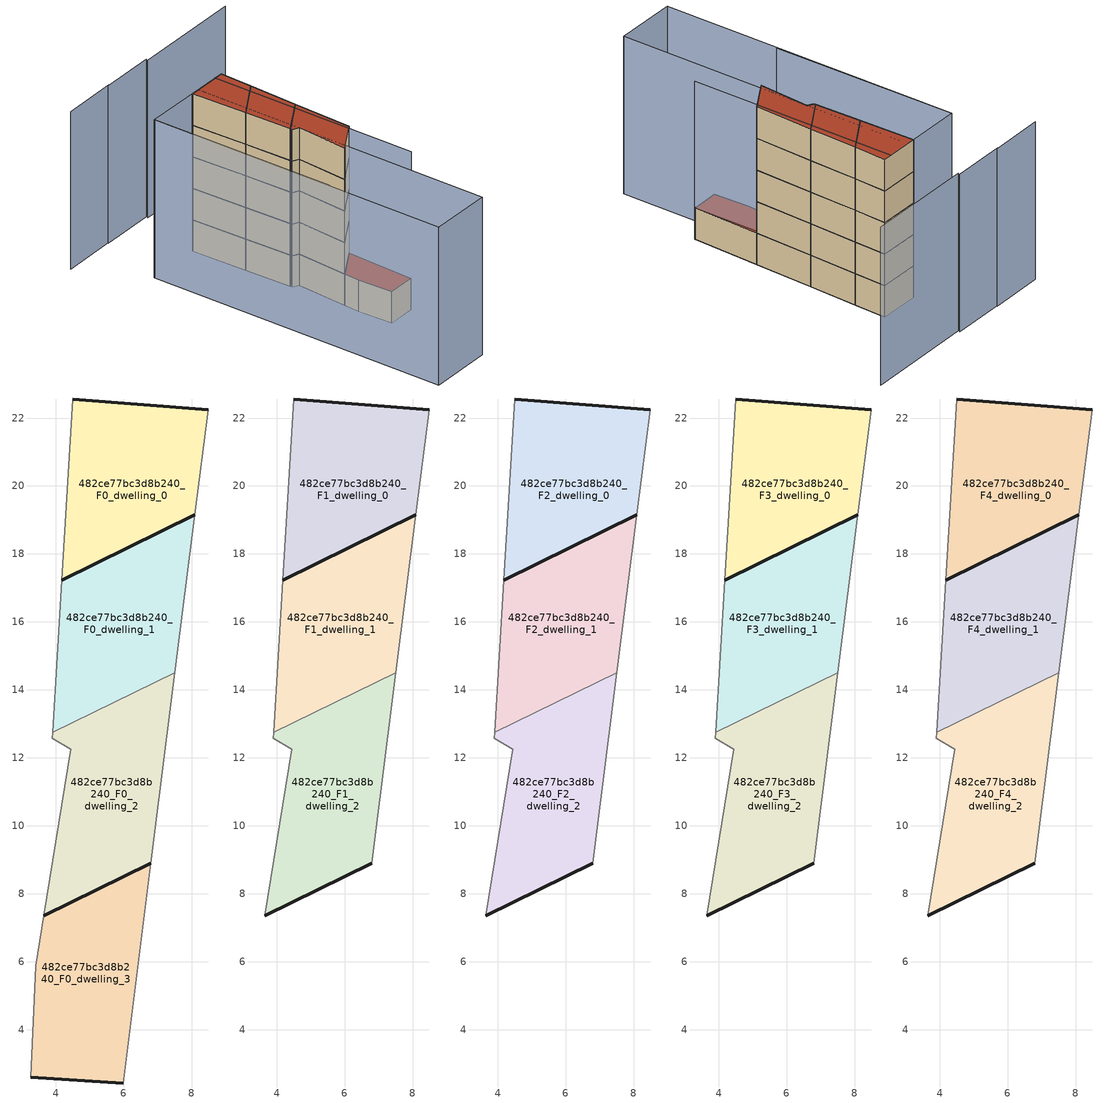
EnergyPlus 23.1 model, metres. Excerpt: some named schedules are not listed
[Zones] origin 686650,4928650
482ce77bc3d8b240_F0_dwelling_0
 floor ground (EU_floor_Construction): 8.09,19.15 8.48,22.25 4.5,22.56 4.18,17.23 z0
 wall outside (EU_wall_Construction): 4.5,22.56 8.48,22.25 / 8.09,19.15 4.18,17.23 z0:3
 wall adiabatic (EU_wall_Construction): 4.18,17.23 4.5,22.56 / 8.48,22.25 8.09,19.15 z0:3
482ce77bc3d8b240_F0_dwelling_1
 floor ground (EU_floor_Construction): 7.51,14.51 8.09,19.15 4.18,17.23 3.91,12.75 z0
 wall outside (EU_wall_Construction): 4.18,17.23 8.09,19.15 z0:3
 wall adiabatic (EU_wall_Construction): 3.91,12.75 4.18,17.23 / 8.09,19.15 7.51,14.51 z0:3
 wall to 482ce77bc3d8b240_F0_dwelling_2 (EU_wall_Construction): 7.51,14.51 3.9,12.75 z0:3
482ce77bc3d8b240_F0_dwelling_2
 floor ground (EU_floor_Construction): 6.8,8.9 7.51,14.51 3.91,12.75 3.89,12.57 4.44,12.25 3.64,7.35 z0
 wall outside (EU_wall_Construction): 6.8,8.9 3.64,7.35 z0:3
 wall adiabatic (EU_wall_Construction): 7.51,14.51 6.8,8.9 / 3.64,7.35 4.44,12.25 3.89,12.57 3.91,12.75 z0:3
482ce77bc3d8b240_F0_dwelling_3
 floor ground (EU_floor_Construction): 5.99,2.43 6.8,8.9 3.64,7.35 3.4,5.88 3.27,2.61 z0
 wall outside (EU_wall_Construction): 5.99,2.43 3.27,2.61 / 3.64,7.35 6.8,8.9 z0:3
 wall adiabatic (EU_wall_Construction): 3.27,2.61 3.4,5.88 3.64,7.35 / 6.8,8.9 5.99,2.43 z0:3
 roof outside (EU_roof_Construction): 6.8,8.9 5.99,2.43 3.27,2.61 3.4,5.88 3.64,7.35 z3
482ce77bc3d8b240_F1_dwelling_0
 floor to 482ce77bc3d8b240_F0_dwelling_0 (EU_floor_Construction): 8.09,19.15 8.48,22.25 4.5,22.56 4.18,17.23 z3
 wall outside (EU_wall_Construction): 4.5,22.56 8.48,22.25 / 8.09,19.15 4.18,17.23 z3:6
 wall adiabatic (EU_wall_Construction): 4.18,17.23 4.5,22.56 / 8.48,22.25 8.09,19.15 z3:6
482ce77bc3d8b240_F1_dwelling_1
 floor to 482ce77bc3d8b240_F0_dwelling_1 (EU_floor_Construction): 7.51,14.51 8.09,19.15 4.18,17.23 3.9,12.75 z3
 wall outside (EU_wall_Construction): 4.18,17.23 8.09,19.15 z3:6
 wall adiabatic (EU_wall_Construction): 3.91,12.75 4.18,17.23 / 8.09,19.15 7.51,14.51 z3:6
 wall to 482ce77bc3d8b240_F1_dwelling_2 (EU_wall_Construction): 7.51,14.51 3.9,12.75 z3:6
482ce77bc3d8b240_F1_dwelling_2
 floor to 482ce77bc3d8b240_F0_dwelling_2 (EU_floor_Construction): 6.8,8.9 7.51,14.51 3.9,12.75 3.89,12.57 4.44,12.25 3.64,7.35 z3
 wall outside (EU_wall_Construction): 6.8,8.9 3.64,7.35 z3:6
 wall adiabatic (EU_wall_Construction): 7.51,14.51 6.8,8.9 / 3.64,7.35 4.44,12.25 3.89,12.57 3.91,12.75 z3:6
482ce77bc3d8b240_F2_dwelling_0
 floor to 482ce77bc3d8b240_F1_dwelling_0 (EU_floor_Construction): 8.09,19.15 8.48,22.25 4.5,22.56 4.18,17.23 z6
 wall outside (EU_wall_Construction): 4.5,22.56 8.48,22.25 / 8.09,19.15 4.18,17.23 z6:9
 wall adiabatic (EU_wall_Construction): 4.18,17.23 4.5,22.56 / 8.48,22.25 8.09,19.15 z6:9
482ce77bc3d8b240_F2_dwelling_1
 floor to 482ce77bc3d8b240_F1_dwelling_1 (EU_floor_Construction): 7.51,14.51 8.09,19.15 4.18,17.23 3.9,12.75 z6
 wall outside (EU_wall_Construction): 4.18,17.23 8.09,19.15 z6:9
 wall adiabatic (EU_wall_Construction): 3.91,12.75 4.18,17.23 / 8.09,19.15 7.51,14.51 z6:9
 wall to 482ce77bc3d8b240_F2_dwelling_2 (EU_wall_Construction): 7.51,14.51 3.9,12.75 z6:9
482ce77bc3d8b240_F2_dwelling_2
 floor to 482ce77bc3d8b240_F1_dwelling_2 (EU_floor_Construction): 6.8,8.9 7.51,14.51 3.9,12.75 3.89,12.57 4.44,12.25 3.64,7.35 z6
 wall outside (EU_wall_Construction): 6.8,8.9 3.64,7.35 z6:9
 wall adiabatic (EU_wall_Construction): 7.51,14.51 6.8,8.9 / 3.64,7.35 4.44,12.25 3.89,12.57 3.91,12.75 z6:9
482ce77bc3d8b240_F3_dwelling_0
 floor to 482ce77bc3d8b240_F2_dwelling_0 (EU_floor_Construction): 8.09,19.15 8.48,22.25 4.5,22.56 4.18,17.23 z9
 wall outside (EU_wall_Construction): 4.5,22.56 8.48,22.25 / 8.09,19.15 4.18,17.23 z9:12
 wall adiabatic (EU_wall_Construction): 4.18,17.23 4.5,22.56 / 8.48,22.25 8.09,19.15 z9:12
482ce77bc3d8b240_F3_dwelling_1
 floor to 482ce77bc3d8b240_F2_dwelling_1 (EU_floor_Construction): 7.51,14.51 8.09,19.15 4.18,17.23 3.9,12.75 z9
 wall outside (EU_wall_Construction): 4.18,17.23 8.09,19.15 z9:12
 wall adiabatic (EU_wall_Construction): 3.91,12.75 4.18,17.23 / 8.09,19.15 7.51,14.51 z9:12
 wall to 482ce77bc3d8b240_F3_dwelling_2 (EU_wall_Construction): 7.51,14.51 3.9,12.75 z9:12
482ce77bc3d8b240_F3_dwelling_2
 floor to 482ce77bc3d8b240_F2_dwelling_2 (EU_floor_Construction): 6.8,8.9 7.51,14.51 3.9,12.75 3.89,12.57 4.44,12.25 3.64,7.35 z9
 wall outside (EU_wall_Construction): 6.8,8.9 3.64,7.35 z9:12
 wall adiabatic (EU_wall_Construction): 7.51,14.51 6.8,8.9 / 3.64,7.35 4.44,12.25 3.89,12.57 3.91,12.75 z9:12
482ce77bc3d8b240_F4_dwelling_0
 floor to 482ce77bc3d8b240_F3_dwelling_0 (EU_floor_Construction): 8.09,19.15 8.48,22.25 4.5,22.56 4.18,17.23 z12
 wall outside (EU_wall_Construction): 4.5,22.56 8.48,22.25 / 8.09,19.15 4.18,17.23 z12:15
 wall adiabatic (EU_wall_Construction): 4.18,17.23 4.5,22.56 / 8.48,22.25 8.09,19.15 z12:15
 roof outside (EU_roof_Construction): 8.48,22.25 8.09,19.15 4.18,17.23 4.5,22.56 z15
482ce77bc3d8b240_F4_dwelling_1
 floor to 482ce77bc3d8b240_F3_dwelling_1 (EU_floor_Construction): 7.51,14.51 8.09,19.15 4.18,17.23 3.9,12.75 z12
 wall outside (EU_wall_Construction): 4.18,17.23 8.09,19.15 z12:15
 wall adiabatic (EU_wall_Construction): 3.91,12.75 4.18,17.23 / 8.09,19.15 7.51,14.51 z12:15
 wall to 482ce77bc3d8b240_F4_dwelling_2 (EU_wall_Construction): 7.51,14.51 3.9,12.75 z12:15
 roof outside (EU_roof_Construction): 8.09,19.15 7.51,14.51 3.91,12.75 4.18,17.23 z15
482ce77bc3d8b240_F4_dwelling_2
 floor to 482ce77bc3d8b240_F3_dwelling_2 (EU_floor_Construction): 6.8,8.9 7.51,14.51 3.9,12.75 3.89,12.57 4.44,12.25 3.64,7.35 z12
 wall outside (EU_wall_Construction): 6.8,8.9 3.64,7.35 z12:15
 wall adiabatic (EU_wall_Construction): 7.51,14.51 6.8,8.9 / 3.64,7.35 4.44,12.25 3.89,12.57 3.91,12.75 z12:15
 roof outside (EU_roof_Construction): 7.51,14.51 6.8,8.9 3.64,7.35 4.44,12.25 3.89,12.57 3.91,12.75 z15
shading: 5.99,2.43 7.62,22.31 / -0.69,22.97 -2.08,5.29 / 7.23,28.66 1.98,29.07 / 2.15,29.13 -3.18,29.51 / 17.88,27.67 7.17,28.49 / -3.13,-5.85 -0.69,23 / -0.69,23 5.3,22.49 / 5.3,22.49 2.87,-6.35 / 2.87,-6.35 -3.13,-5.85 z0:15
[Building]
EU S2 Campaign: North Axis=0; Terrain=City; Solar Distribution=FullExterior
[Site:Location]
Bologna: Latitude=44.5; Longitude=11.25; Time Zone=1; Elevation=37
[SizingPeriod:WeatherFileDays]
AnnualSizingPeriod: Begin Month=1; Begin Day of Month=1; End Month=12; End Day of Month=31; Day of Week for Start Day=Monday; Use Weather File Daylight Saving Period=No; Use Weather File Rain and Snow Indicators=No
[MATERIAL]
EU_InternalMass_Material: Roughness=MediumRough; Thickness=0.1; Conductivity=1; Density=1800; Specific Heat=900; Thermal Absorptance=0.9; Solar Absorptance=0.7; Visible Absorptance=0.7
[MATERIAL:NOMASS] Roughness=MediumRough; Thermal Absorptance=0.9; Solar Absorptance=0.7; Visible Absorptance=0.7
Name | Thermal Resistance
EU_wall_NoMass | 0.905828
EU_roof_NoMass | 0.37593
EU_floor_NoMass | 0.67114
[CONSTRUCTION]
EU_wall_Construction: EU_wall_NoMass
EU_roof_Construction: EU_roof_NoMass
EU_floor_Construction: EU_floor_NoMass
EU_InternalMass_Construction: EU_InternalMass_Material
[ZONE] Type=1; Multiplier=1; Ceiling Height=autocalculate; Floor Area=autocalculate; Part of Total Floor Area=Yes
Name | Volume
482ce77bc3d8b240_F0_dwelling_0; 482ce77bc3d8b240_F1_dwelling_0; 482ce77bc3d8b240_F2_dwelling_0; 482ce77bc3d8b240_F3_dwelling_0; 482ce77bc3d8b240_F4_dwelling_0 | 49.054
482ce77bc3d8b240_F0_dwelling_1 | 49.0525
482ce77bc3d8b240_F1_dwelling_1; 482ce77bc3d8b240_F2_dwelling_1; 482ce77bc3d8b240_F3_dwelling_1; 482ce77bc3d8b240_F4_dwelling_1 | 49.0532
482ce77bc3d8b240_F0_dwelling_2 | 49.051
482ce77bc3d8b240_F1_dwelling_2; 482ce77bc3d8b240_F2_dwelling_2; 482ce77bc3d8b240_F3_dwelling_2; 482ce77bc3d8b240_F4_dwelling_2 | 49.0503
482ce77bc3d8b240_F0_dwelling_3 | 49.0569
[INTERNALMASS] Construction=EU_InternalMass_Construction
Name | Zone or ZoneList | Surface Area
482ce77bc3d8b240_F0_dwelling_0_EU_InternalMass | 482ce77bc3d8b240_F0_dwelling_0 | 16.3514
482ce77bc3d8b240_F0_dwelling_1_EU_InternalMass | 482ce77bc3d8b240_F0_dwelling_1 | 16.3511
482ce77bc3d8b240_F0_dwelling_2_EU_InternalMass | 482ce77bc3d8b240_F0_dwelling_2 | 16.35
482ce77bc3d8b240_F0_dwelling_3_EU_InternalMass | 482ce77bc3d8b240_F0_dwelling_3 | 16.3522
482ce77bc3d8b240_F1_dwelling_0_EU_InternalMass | 482ce77bc3d8b240_F1_dwelling_0 | 21.8021
482ce77bc3d8b240_F1_dwelling_1_EU_InternalMass | 482ce77bc3d8b240_F1_dwelling_1 | 21.8008
482ce77bc3d8b240_F1_dwelling_2_EU_InternalMass | 482ce77bc3d8b240_F1_dwelling_2 | 21.8034
482ce77bc3d8b240_F2_dwelling_0_EU_InternalMass | 482ce77bc3d8b240_F2_dwelling_0 | 21.8021
482ce77bc3d8b240_F2_dwelling_1_EU_InternalMass | 482ce77bc3d8b240_F2_dwelling_1 | 21.8008
482ce77bc3d8b240_F2_dwelling_2_EU_InternalMass | 482ce77bc3d8b240_F2_dwelling_2 | 21.8034
482ce77bc3d8b240_F3_dwelling_0_EU_InternalMass | 482ce77bc3d8b240_F3_dwelling_0 | 21.8021
482ce77bc3d8b240_F3_dwelling_1_EU_InternalMass | 482ce77bc3d8b240_F3_dwelling_1 | 21.8008
482ce77bc3d8b240_F3_dwelling_2_EU_InternalMass | 482ce77bc3d8b240_F3_dwelling_2 | 21.8034
482ce77bc3d8b240_F4_dwelling_0_EU_InternalMass | 482ce77bc3d8b240_F4_dwelling_0 | 21.8021
482ce77bc3d8b240_F4_dwelling_1_EU_InternalMass | 482ce77bc3d8b240_F4_dwelling_1 | 21.8008
482ce77bc3d8b240_F4_dwelling_2_EU_InternalMass | 482ce77bc3d8b240_F4_dwelling_2 | 21.8034
[OTHEREQUIPMENT] Fuel Type=Electricity; Design Level Calculation Method=Watts/Area; Power per Zone Floor Area=1; Fraction Latent=0; Fraction Radiant=0; Fraction Lost=0; Carbon Dioxide Generation Rate=0; EndUse Subcategory=EU_Step8_InternalGains
Name | Zone or ZoneList or Space or SpaceList | Schedule
EU_Step8_InternalGain_482ce77bc3d8b240_F0_dwelling_0_f000 | 482ce77bc3d8b240_F0_dwelling_0 | EU_Step8_GainSchedule_482ce77bc3d8b240_F0_dwelling_0_f000
EU_Step8_InternalGain_482ce77bc3d8b240_F0_dwelling_1_f000 | 482ce77bc3d8b240_F0_dwelling_1 | EU_Step8_GainSchedule_482ce77bc3d8b240_F0_dwelling_1_f000
EU_Step8_InternalGain_482ce77bc3d8b240_F0_dwelling_2_f000 | 482ce77bc3d8b240_F0_dwelling_2 | EU_Step8_GainSchedule_482ce77bc3d8b240_F0_dwelling_2_f000
EU_Step8_InternalGain_482ce77bc3d8b240_F0_dwelling_3_f000 | 482ce77bc3d8b240_F0_dwelling_3 | EU_Step8_GainSchedule_482ce77bc3d8b240_F0_dwelling_3_f000
EU_Step8_InternalGain_482ce77bc3d8b240_F1_dwelling_0_f000 | 482ce77bc3d8b240_F1_dwelling_0 | EU_Step8_GainSchedule_482ce77bc3d8b240_F1_dwelling_0_f000
EU_Step8_InternalGain_482ce77bc3d8b240_F1_dwelling_1_f000 | 482ce77bc3d8b240_F1_dwelling_1 | EU_Step8_GainSchedule_482ce77bc3d8b240_F1_dwelling_1_f000
EU_Step8_InternalGain_482ce77bc3d8b240_F1_dwelling_2_f000 | 482ce77bc3d8b240_F1_dwelling_2 | EU_Step8_GainSchedule_482ce77bc3d8b240_F1_dwelling_2_f000
EU_Step8_InternalGain_482ce77bc3d8b240_F2_dwelling_0_f000 | 482ce77bc3d8b240_F2_dwelling_0 | EU_Step8_GainSchedule_482ce77bc3d8b240_F2_dwelling_0_f000
EU_Step8_InternalGain_482ce77bc3d8b240_F2_dwelling_1_f000 | 482ce77bc3d8b240_F2_dwelling_1 | EU_Step8_GainSchedule_482ce77bc3d8b240_F2_dwelling_1_f000
EU_Step8_InternalGain_482ce77bc3d8b240_F2_dwelling_2_f000 | 482ce77bc3d8b240_F2_dwelling_2 | EU_Step8_GainSchedule_482ce77bc3d8b240_F2_dwelling_2_f000
EU_Step8_InternalGain_482ce77bc3d8b240_F3_dwelling_0_f000 | 482ce77bc3d8b240_F3_dwelling_0 | EU_Step8_GainSchedule_482ce77bc3d8b240_F3_dwelling_0_f000
EU_Step8_InternalGain_482ce77bc3d8b240_F3_dwelling_1_f000 | 482ce77bc3d8b240_F3_dwelling_1 | EU_Step8_GainSchedule_482ce77bc3d8b240_F3_dwelling_1_f000
EU_Step8_InternalGain_482ce77bc3d8b240_F3_dwelling_2_f000 | 482ce77bc3d8b240_F3_dwelling_2 | EU_Step8_GainSchedule_482ce77bc3d8b240_F3_dwelling_2_f000
EU_Step8_InternalGain_482ce77bc3d8b240_F4_dwelling_0_f000 | 482ce77bc3d8b240_F4_dwelling_0 | EU_Step8_GainSchedule_482ce77bc3d8b240_F4_dwelling_0_f000
EU_Step8_InternalGain_482ce77bc3d8b240_F4_dwelling_1_f000 | 482ce77bc3d8b240_F4_dwelling_1 | EU_Step8_GainSchedule_482ce77bc3d8b240_F4_dwelling_1_f000
EU_Step8_InternalGain_482ce77bc3d8b240_F4_dwelling_2_f000 | 482ce77bc3d8b240_F4_dwelling_2 | EU_Step8_GainSchedule_482ce77bc3d8b240_F4_dwelling_2_f000
[ZONEVENTILATION:DESIGNFLOWRATE] Schedule=EU_AlwaysOn; Design Flow Rate Calculation Method=AirChanges/Hour; Air Changes per Hour=0.73129; Ventilation Type=Natural; Fan Pressure Rise=0; Fan Total Efficiency=1; Constant Term Coefficient=1; Temperature Term Coefficient=0; Velocity Term Coefficient=0; Velocity Squared Term Coefficient=0; Minimum Indoor Temperature=-100; Maximum Indoor Temperature=100; Delta Temperature=-100; Minimum Outdoor Temperature=-100; Maximum Outdoor Temperature=100; Maximum Wind Speed=40
Name | Zone or ZoneList or Space or SpaceList
EU_ConstantAir_482ce77bc3d8b240_F0_dwelling_0 | 482ce77bc3d8b240_F0_dwelling_0
EU_ConstantAir_482ce77bc3d8b240_F0_dwelling_1 | 482ce77bc3d8b240_F0_dwelling_1
EU_ConstantAir_482ce77bc3d8b240_F0_dwelling_2 | 482ce77bc3d8b240_F0_dwelling_2
EU_ConstantAir_482ce77bc3d8b240_F0_dwelling_3 | 482ce77bc3d8b240_F0_dwelling_3
EU_ConstantAir_482ce77bc3d8b240_F1_dwelling_0 | 482ce77bc3d8b240_F1_dwelling_0
EU_ConstantAir_482ce77bc3d8b240_F1_dwelling_1 | 482ce77bc3d8b240_F1_dwelling_1
EU_ConstantAir_482ce77bc3d8b240_F1_dwelling_2 | 482ce77bc3d8b240_F1_dwelling_2
EU_ConstantAir_482ce77bc3d8b240_F2_dwelling_0 | 482ce77bc3d8b240_F2_dwelling_0
EU_ConstantAir_482ce77bc3d8b240_F2_dwelling_1 | 482ce77bc3d8b240_F2_dwelling_1
EU_ConstantAir_482ce77bc3d8b240_F2_dwelling_2 | 482ce77bc3d8b240_F2_dwelling_2
EU_ConstantAir_482ce77bc3d8b240_F3_dwelling_0 | 482ce77bc3d8b240_F3_dwelling_0
EU_ConstantAir_482ce77bc3d8b240_F3_dwelling_1 | 482ce77bc3d8b240_F3_dwelling_1
EU_ConstantAir_482ce77bc3d8b240_F3_dwelling_2 | 482ce77bc3d8b240_F3_dwelling_2
EU_ConstantAir_482ce77bc3d8b240_F4_dwelling_0 | 482ce77bc3d8b240_F4_dwelling_0
EU_ConstantAir_482ce77bc3d8b240_F4_dwelling_1 | 482ce77bc3d8b240_F4_dwelling_1
EU_ConstantAir_482ce77bc3d8b240_F4_dwelling_2 | 482ce77bc3d8b240_F4_dwelling_2
[HVACTEMPLATE:THERMOSTAT] Constant Heating Setpoint=20; Constant Cooling Setpoint=50
EU_HeatOnly_482ce77bc3d8b240_F0_dwelling_0; EU_HeatOnly_482ce77bc3d8b240_F0_dwelling_1; EU_HeatOnly_482ce77bc3d8b240_F0_dwelling_2; EU_HeatOnly_482ce77bc3d8b240_F0_dwelling_3; EU_HeatOnly_482ce77bc3d8b240_F1_dwelling_0; EU_HeatOnly_482ce77bc3d8b240_F1_dwelling_1; EU_HeatOnly_482ce77bc3d8b240_F1_dwelling_2; EU_HeatOnly_482ce77bc3d8b240_F2_dwelling_0; EU_HeatOnly_482ce77bc3d8b240_F2_dwelling_1; EU_HeatOnly_482ce77bc3d8b240_F2_dwelling_2; EU_HeatOnly_482ce77bc3d8b240_F3_dwelling_0; EU_HeatOnly_482ce77bc3d8b240_F3_dwelling_1; EU_HeatOnly_482ce77bc3d8b240_F3_dwelling_2; EU_HeatOnly_482ce77bc3d8b240_F4_dwelling_0; EU_HeatOnly_482ce77bc3d8b240_F4_dwelling_1; EU_HeatOnly_482ce77bc3d8b240_F4_dwelling_2
[HVACTEMPLATE:ZONE:IDEALLOADSAIRSYSTEM] System Availability Schedule=EU_AlwaysOn; Maximum Heating Supply Air Temperature=50; Minimum Cooling Supply Air Temperature=13; Maximum Heating Supply Air Humidity Ratio=0.0156; Minimum Cooling Supply Air Humidity Ratio=0.0077; Heating Limit=NoLimit; Cooling Limit=NoLimit; Heating Availability Schedule=EU_AlwaysOn; Cooling Availability Schedule=EU_CoolingOff; Dehumidification Control Type=ConstantSensibleHeatRatio; Cooling Sensible Heat Ratio=0.7; Dehumidification Setpoint=60; Humidification Control Type=None; Humidification Setpoint=30; Outdoor Air Method=None; Outdoor Air Flow Rate per Person=0.00944; Outdoor Air Flow Rate per Zone Floor Area=0; Outdoor Air Flow Rate per Zone=0; Demand Controlled Ventilation Type=None; Outdoor Air Economizer Type=NoEconomizer; Heat Recovery Type=None; Sensible Heat Recovery Effectiveness=0.7; Latent Heat Recovery Effectiveness=0.65
Name | Template Thermostat
482ce77bc3d8b240_F0_dwelling_0 | EU_HeatOnly_482ce77bc3d8b240_F0_dwelling_0
482ce77bc3d8b240_F0_dwelling_1 | EU_HeatOnly_482ce77bc3d8b240_F0_dwelling_1
482ce77bc3d8b240_F0_dwelling_2 | EU_HeatOnly_482ce77bc3d8b240_F0_dwelling_2
482ce77bc3d8b240_F0_dwelling_3 | EU_HeatOnly_482ce77bc3d8b240_F0_dwelling_3
482ce77bc3d8b240_F1_dwelling_0 | EU_HeatOnly_482ce77bc3d8b240_F1_dwelling_0
482ce77bc3d8b240_F1_dwelling_1 | EU_HeatOnly_482ce77bc3d8b240_F1_dwelling_1
482ce77bc3d8b240_F1_dwelling_2 | EU_HeatOnly_482ce77bc3d8b240_F1_dwelling_2
482ce77bc3d8b240_F2_dwelling_0 | EU_HeatOnly_482ce77bc3d8b240_F2_dwelling_0
482ce77bc3d8b240_F2_dwelling_1 | EU_HeatOnly_482ce77bc3d8b240_F2_dwelling_1
482ce77bc3d8b240_F2_dwelling_2 | EU_HeatOnly_482ce77bc3d8b240_F2_dwelling_2
482ce77bc3d8b240_F3_dwelling_0 | EU_HeatOnly_482ce77bc3d8b240_F3_dwelling_0
482ce77bc3d8b240_F3_dwelling_1 | EU_HeatOnly_482ce77bc3d8b240_F3_dwelling_1
482ce77bc3d8b240_F3_dwelling_2 | EU_HeatOnly_482ce77bc3d8b240_F3_dwelling_2
482ce77bc3d8b240_F4_dwelling_0 | EU_HeatOnly_482ce77bc3d8b240_F4_dwelling_0
482ce77bc3d8b240_F4_dwelling_1 | EU_HeatOnly_482ce77bc3d8b240_F4_dwelling_1
482ce77bc3d8b240_F4_dwelling_2 | EU_HeatOnly_482ce77bc3d8b240_F4_dwelling_2
[SIZING:ZONE] Zone Cooling Design Supply Air Temperature Input Method=SupplyAirTemperature; Zone Cooling Design Supply Air Temperature=13; Zone Heating Design Supply Air Temperature Input Method=SupplyAirTemperature; Zone Heating Design Supply Air Temperature=50; Zone Cooling Design Supply Air Humidity Ratio=0.008; Zone Heating Design Supply Air Humidity Ratio=0.008; Cooling Design Air Flow Method=DesignDay; Cooling Design Air Flow Rate=0; Cooling Minimum Air Flow per Zone Floor Area=0.000762; Cooling Minimum Air Flow=0; Cooling Minimum Air Flow Fraction=0.2; Heating Design Air Flow Method=DesignDay; Heating Design Air Flow Rate=0; Heating Maximum Air Flow per Zone Floor Area=0.002032; Heating Maximum Air Flow=0.141576; Heating Maximum Air Flow Fraction=0.3; Account for Dedicated Outdoor Air System=No; Dedicated Outdoor Air System Control Strategy=NeutralSupplyAir; Dedicated Outdoor Air Low Setpoint Temperature for Design=autosize; Dedicated Outdoor Air High Setpoint Temperature for Design=autosize; Zone Load Sizing Method=Sensible Load Only No Latent Load; Zone Latent Cooling Design Supply Air Humidity Ratio Input Method=HumidityRatioDifference; Zone Cooling Design Supply Air Humidity Ratio Difference=0.005; Zone Latent Heating Design Supply Air Humidity Ratio Input Method=HumidityRatioDifference; Zone Humidification Design Supply Air Humidity Ratio Difference=0.005
482ce77bc3d8b240_F0_dwelling_0; 482ce77bc3d8b240_F0_dwelling_1; 482ce77bc3d8b240_F0_dwelling_2; 482ce77bc3d8b240_F0_dwelling_3; 482ce77bc3d8b240_F1_dwelling_0; 482ce77bc3d8b240_F1_dwelling_1
